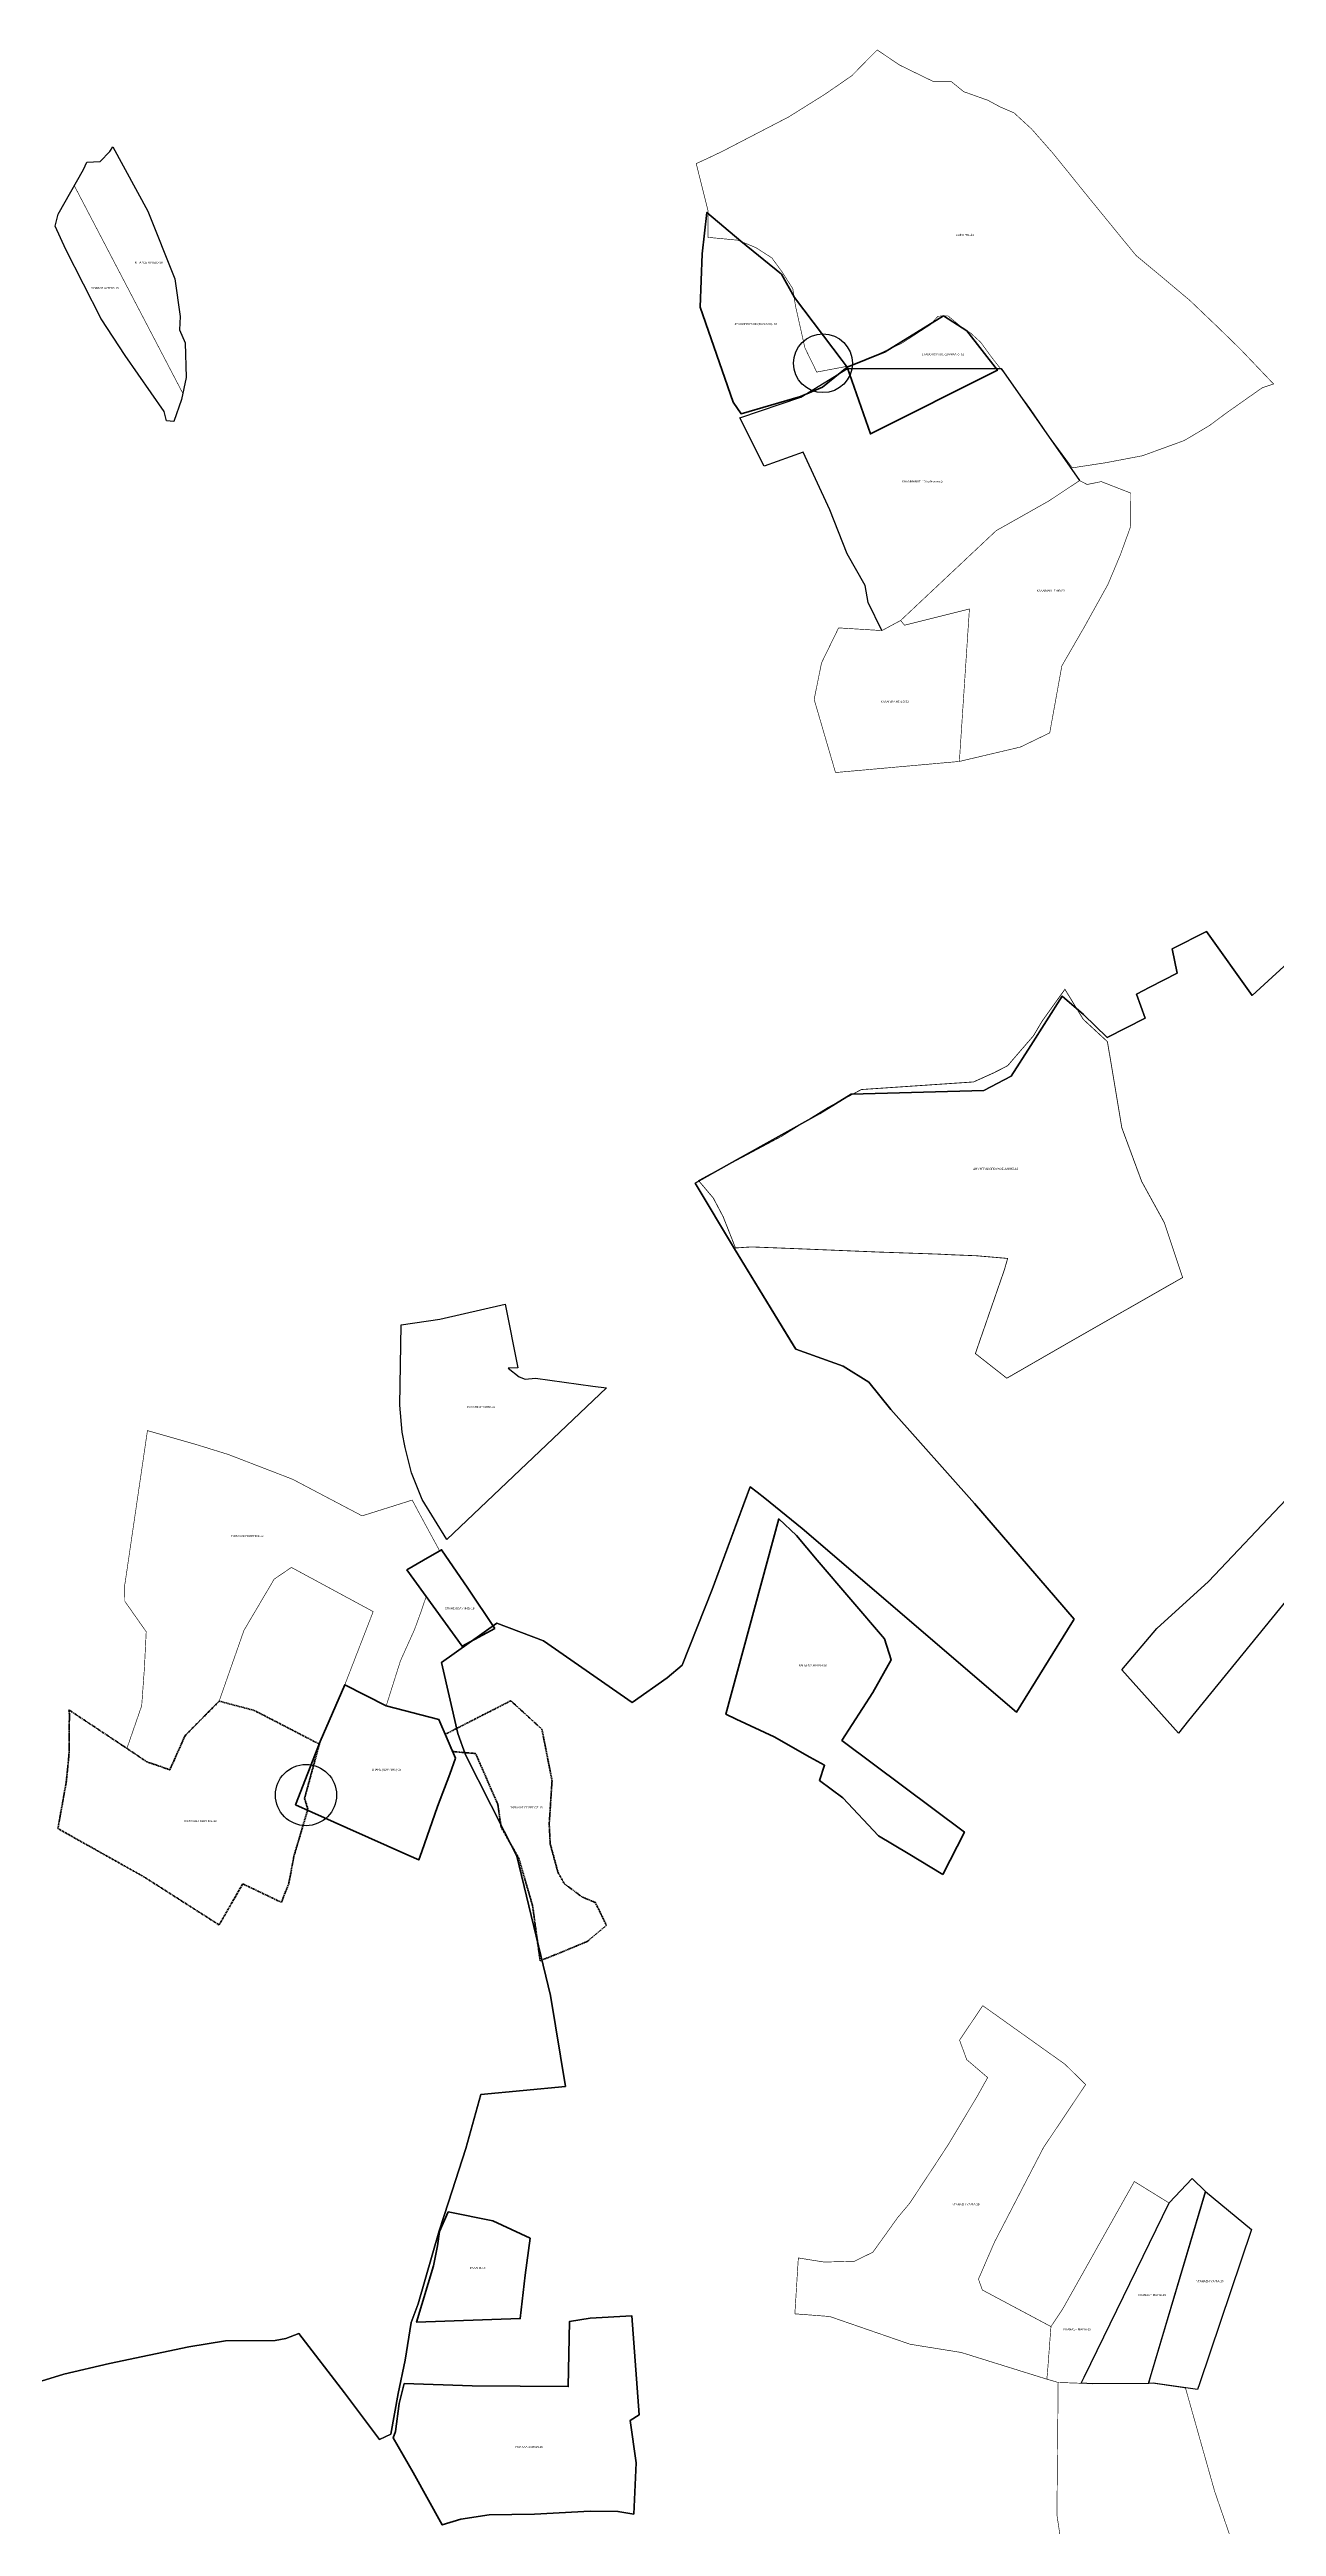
# Model space of a CAD drawing. Header units: metres. Extents: x 245125 to 394351, y 270578 to 4233311.
# Drawn here: x 268980 to 269577, y 4193394 to 4194599 of the extents above; entities that cross this region are included whole.
import ezdxf
from ezdxf.lldxf.tags import DXFTag

# ---------------------------------------------------------------- set-up
doc = ezdxf.new("R2010")
doc.units = ezdxf.units.M
doc.linetypes.add('t-orio', pattern=[0.79, 0.5, -0.12, 0.05, -0.12])
for name, color, linetype in [('ASTOTA', 7, 'Continuous'), ('topo2010', 207, 'Continuous'), ('topo2012', 144, 'Continuous'), ('topo2013', 66, 'Continuous'), ('topo2016', 36, 'Continuous'), ('topo2018', 5, 'Continuous'), ('topo2019', 6, 'Continuous'), ('topo2021', 4, 'Continuous'), ('topo2023', 41, 'Continuous')]:
    doc.layers.add(name, color=color, linetype=linetype)
doc.styles.get("Standard").update_dxf_attribs({"font": 'arial.ttf'})
tags = doc.linetypes.add('CENTER', pattern=[2, 1.25, -0.25, 0.25, -0.25]).pattern_tags.tags
tags[10:11] = [DXFTag(74, 4), DXFTag(75, 0), DXFTag(340, '0'), DXFTag(46, 1.0), DXFTag(50, 0.0), DXFTag(44, 0.0), DXFTag(45, 0.0)]
tags[8:9] = [DXFTag(74, 4), DXFTag(75, 0), DXFTag(340, '0'), DXFTag(46, 1.0), DXFTag(50, 0.0), DXFTag(44, 0.0), DXFTag(45, 0.0)]
tags[6:7] = [DXFTag(74, 4), DXFTag(75, 0), DXFTag(340, '0'), DXFTag(46, 1.0), DXFTag(50, 0.0), DXFTag(44, 0.0), DXFTag(45, 0.0)]
tags[4:5] = [DXFTag(74, 4), DXFTag(75, 0), DXFTag(340, '0'), DXFTag(46, 1.0), DXFTag(50, 0.0), DXFTag(44, 0.0), DXFTag(45, 0.0)]
tags = doc.linetypes.add('DASHDOT2', pattern=[0.5, 0.25, -0.125, 0, -0.125]).pattern_tags.tags
tags[10:11] = [DXFTag(74, 4), DXFTag(75, 0), DXFTag(340, '0'), DXFTag(46, 1.0), DXFTag(50, 0.0), DXFTag(44, 0.0), DXFTag(45, 0.0)]
tags[8:9] = [DXFTag(74, 4), DXFTag(75, 0), DXFTag(340, '0'), DXFTag(46, 1.0), DXFTag(50, 0.0), DXFTag(44, 0.0), DXFTag(45, 0.0)]
tags[6:7] = [DXFTag(74, 4), DXFTag(75, 0), DXFTag(340, '0'), DXFTag(46, 1.0), DXFTag(50, 0.0), DXFTag(44, 0.0), DXFTag(45, 0.0)]
tags[4:5] = [DXFTag(74, 4), DXFTag(75, 0), DXFTag(340, '0'), DXFTag(46, 1.0), DXFTag(50, 0.0), DXFTag(44, 0.0), DXFTag(45, 0.0)]
tags = doc.linetypes.add('HIDDEN', pattern=[0.375, 0.25, -0.125]).pattern_tags.tags
tags[6:7] = [DXFTag(74, 4), DXFTag(75, 0), DXFTag(340, '0'), DXFTag(46, 1.0), DXFTag(50, 0.0), DXFTag(44, 0.0), DXFTag(45, 0.0)]
tags[4:5] = [DXFTag(74, 4), DXFTag(75, 0), DXFTag(340, '0'), DXFTag(46, 1.0), DXFTag(50, 0.0), DXFTag(44, 0.0), DXFTag(45, 0.0)]

msp = doc.modelspace()

# ---------------------------------------------------------------- linework, layer by layer
at = {"color": 207}
msp.add_line((269443.2, 4194443.9), (269481.3, 4194389.3), dxfattribs=at)
at = {"color": 66}
msp.add_line((269195.6, 4193542.2), (269173.9, 4193546.6), dxfattribs=at)
at = {"color": 1}
msp.add_line((269152.5, 4193463.1), (269185.6, 4193461.9), dxfattribs=at)
at = {"layer": 'ASTOTA', "color": 253, "linetype": 'HIDDEN', "ltscale": 300}
for points in [[(268964.7, 4193460.8), (268986.8, 4193467.6), (269009, 4193472.9), (269047.6, 4193480.9), (269065.5, 4193483.9), (269089.7, 4193484), (269094.9, 4193485), (269101.2, 4193487.4), (269123.4, 4193458.5), (269140.5, 4193435.8), (269146, 4193438.4), (269149.5, 4193458.2), (269152.9, 4193474.5), (269155.9, 4193492.8), (269159.3, 4193501.8), (269169.5, 4193537.4), (269174.1, 4193551.4), (269182.5, 4193577.4), (269189.8, 4193603.7), (269231, 4193607.6), (269223.7, 4193651.9), (269207.3, 4193719.8), (269182.4, 4193769.1), (269178.6, 4193779.4), (269170.7, 4193814), (269197.6, 4193833.2), (269220.3, 4193824.5), (269263.5, 4193794.6), (269280.6, 4193806.6), (269287.9, 4193812.8), (269302.5, 4193849.6), (269318.7, 4193893.6), (269321, 4193899.6), (269324.4, 4193897), (269328.1, 4193894), (269346.3, 4193879.2), (269450.7, 4193789.8), (269477.6, 4193833.4), (269478.7, 4193835.1), (269430.1, 4193891.4), (269389.5, 4193937.2), (269378.8, 4193950.4), (269366.2, 4193958.2), (269343.2, 4193966.5), (269342.6, 4193967.5), (269313.3, 4194015.3), (269294.2, 4194047.4), (269297.6, 4194049.3), (269314.6, 4194058.9), (269354.9, 4194081.3), (269370.1, 4194090.6), (269434.7, 4194092.5), (269448.1, 4194099.4), (269457.6, 4194114.3), (269472.8, 4194138.3), (269483.3, 4194129.4), (269494.8, 4194118.2), (269513.2, 4194127.6), (269509, 4194139.3), (269515.5, 4194142.7), (269528.9, 4194149.6), (269526.4, 4194161.4), (269543.1, 4194169.9), (269565.3, 4194138.7), (269588.5, 4194159.9)], [(269588.5, 4194159.9), (269565.3, 4194138.7), (269543.1, 4194169.9), (269526.4, 4194161.4), (269528.9, 4194149.6), (269515.5, 4194142.7), (269509, 4194139.3), (269513.2, 4194127.6), (269494.8, 4194118.2), (269483.3, 4194129.4), (269472.8, 4194138.3), (269457.6, 4194114.3), (269448.1, 4194099.4), (269434.7, 4194092.5), (269370.1, 4194090.6), (269354.9, 4194081.3), (269314.6, 4194058.9), (269297.6, 4194049.3), (269294.2, 4194047.4), (269313.3, 4194015.3), (269343.2, 4193966.5), (269366.2, 4193958.2), (269378.8, 4193950.4), (269389.5, 4193937.2), (269430.1, 4193891.4), (269478.7, 4193835.1), (269477.6, 4193833.4), (269450.7, 4193789.8), (269346.3, 4193879.2), (269328.1, 4193894), (269324.4, 4193897), (269321, 4193899.6), (269302.5, 4193849.6), (269287.9, 4193812.8), (269280.6, 4193806.6), (269263.5, 4193794.6), (269220.3, 4193824.5), (269197.6, 4193833.2), (269170.7, 4193814), (269178.6, 4193779.4), (269182.4, 4193769.1), (269207.3, 4193719.8), (269223.7, 4193651.9), (269231, 4193607.6), (269189.8, 4193603.7), (269182.5, 4193577.4), (269174.1, 4193551.4), (269169.5, 4193537.4), (269159.3, 4193501.8), (269155.9, 4193492.8), (269152.9, 4193474.5), (269149.5, 4193458.2), (269146, 4193438.4), (269140.5, 4193435.8), (269123.4, 4193458.5), (269101.2, 4193487.4), (269094.9, 4193485), (269089.7, 4193484), (269065.5, 4193483.9), (269047.6, 4193480.9), (269009, 4193472.9), (268986.8, 4193467.6), (268964.7, 4193460.8)], [(268964.7, 4193460.8), (268986.8, 4193467.6), (269009, 4193472.9), (269047.6, 4193480.9), (269065.5, 4193483.9), (269089.7, 4193484), (269094.9, 4193485), (269101.2, 4193487.4), (269123.4, 4193458.5), (269140.5, 4193435.8), (269146, 4193438.4), (269149.5, 4193458.2), (269152.9, 4193474.5), (269155.9, 4193492.8), (269159.3, 4193501.8), (269169.5, 4193537.4), (269174.1, 4193551.4), (269182.5, 4193577.4), (269189.8, 4193603.7), (269231, 4193607.6), (269223.7, 4193651.9), (269207.3, 4193719.8), (269182.4, 4193769.1), (269178.6, 4193779.4), (269170.7, 4193814), (269197.6, 4193833.2), (269220.3, 4193824.5), (269263.5, 4193794.6), (269280.6, 4193806.6), (269287.9, 4193812.8), (269302.5, 4193849.6), (269318.7, 4193893.6), (269321, 4193899.6), (269324.4, 4193897), (269328.1, 4193894), (269346.3, 4193879.2), (269450.7, 4193789.8), (269477.6, 4193833.4), (269478.7, 4193835.1), (269430.1, 4193891.4), (269389.5, 4193937.2), (269378.8, 4193950.4), (269366.2, 4193958.2), (269343.2, 4193966.5), (269342.6, 4193967.5), (269313.3, 4194015.3), (269294.2, 4194047.4), (269297.6, 4194049.3), (269314.6, 4194058.9), (269354.9, 4194081.3), (269370.1, 4194090.6), (269434.7, 4194092.5), (269448.1, 4194099.4), (269457.6, 4194114.3), (269472.8, 4194138.3), (269483.3, 4194129.4), (269494.8, 4194118.2), (269513.2, 4194127.6), (269509, 4194139.3), (269515.5, 4194142.7), (269528.9, 4194149.6), (269526.4, 4194161.4), (269543.1, 4194169.9), (269565.3, 4194138.7), (269588.5, 4194159.9)]]:
    msp.add_lwpolyline(points, dxfattribs=at)
at = {"layer": 'topo2010', "color": 207}
for p, q in [((269345.6, 4194429.9), (269368.3, 4194443.8)), ((269368.3, 4194443.8), (269443.2, 4194443.9)), ((269315.9, 4194419.9), (269345.6, 4194429.9)), ((269327.8, 4194396.3), (269315.9, 4194419.9)), ((269346.8, 4194403.1), (269327.8, 4194396.3)), ((269359.8, 4194375), (269346.8, 4194403.1)), ((269368.2, 4194353.6), (269359.8, 4194375)), ((269377, 4194338.3), (269368.2, 4194353.6)), ((269378.4, 4194329.9), (269377, 4194338.3)), ((269385.1, 4194316.3), (269378.4, 4194329.9))]:
    msp.add_line(p, q, dxfattribs=at)
at = {"layer": 'topo2012', "color": 144, "linetype": 'CENTER', "const_width": 0.4}
msp.add_lwpolyline([(269295.8, 4194048.6), (269301.7, 4194051.8), (269308.9, 4194055.6), (269321.7, 4194062.4), (269336.3, 4194070.2), (269358.7, 4194084.1), (269375.1, 4194092.9), (269429.7, 4194096.6), (269439.7, 4194101.1), (269446.3, 4194104.5), (269458.9, 4194119.1), (269463.1, 4194126.2), (269474.2, 4194141.7), (269483.1, 4194127.1), (269494.9, 4194116.2), (269501.9, 4194074.3), (269511.6, 4194048.1), (269522.6, 4194028.1), (269531.5, 4194001.4), (269479.6, 4193971.8), (269445.9, 4193952.4), (269430.6, 4193964.4), (269444.8, 4194005.4), (269446.3, 4194010.7), (269431.1, 4194012), (269418.6, 4194012.5), (269412.6, 4194012.8), (269383.5, 4194013.8), (269344.7, 4194015.4), (269321.6, 4194016.3), (269313.8, 4194015.8), (269307.8, 4194031), (269303, 4194040.1), (269295.8, 4194048.6)], dxfattribs=at)
at = {"layer": 'topo2013', "color": 66, "linetype": 'HIDDEN', "lineweight": 40, "ltscale": 4}
msp.add_lwpolyline([(269173.9, 4193546.6), (269195.6, 4193542.2), (269213.8, 4193533.8), (269211.4, 4193515.9), (269209, 4193494.7), (269158.5, 4193492.9), (269166.8, 4193520.4), (269168.8, 4193530.1), (269169.7, 4193537), (269173.9, 4193546.6)], dxfattribs=at)
at = {"layer": 'topo2016', "color": 36, "linetype": 'HIDDEN', "lineweight": 40, "ltscale": 5}
msp.add_lwpolyline([(269152.5, 4193463.1), (269150.1, 4193453.3), (269148.2, 4193439.7), (269147.1, 4193436.7), (269156.9, 4193419.8), (269171, 4193394.3), (269180.1, 4193397.1), (269193.8, 4193399.1), (269215.9, 4193399.5), (269243, 4193401), (269256.6, 4193400.8), (269264.3, 4193399.5), (269265.5, 4193424.5), (269262.6, 4193445.1), (269266.9, 4193447.8), (269263.4, 4193496), (269243.1, 4193494.9), (269233, 4193493.3), (269232.4, 4193461.6), (269185.6, 4193461.9), (269152.5, 4193463.1)], dxfattribs=at)
at = {"layer": 'topo2018', "color": 5, "linetype": 'DASHDOT2', "lineweight": 60, "ltscale": 5, "flags": 128}
for points in [[(269368.2, 4194444.5), (269356.2, 4194434.8), (269345.4, 4194430.2), (269316.5, 4194421.8), (269312.7, 4194427.5), (269296.6, 4194473.7), (269297.5, 4194499.6), (269299.9, 4194519.8), (269316.4, 4194505.8), (269336.2, 4194489.8), (269342.6, 4194478.4), (269365.7, 4194447.8)], [(269415.1, 4194469.5), (269426.5, 4194462.2), (269441.3, 4194443), (269379.5, 4194412), (269368.2, 4194444.5), (269386.6, 4194452)], [(269414.7, 4193710.8), (269397.8, 4193721), (269383.4, 4193729.6), (269366.1, 4193748.1), (269354.7, 4193756.6), (269357.2, 4193764), (269350, 4193767.9), (269332.6, 4193777.9), (269314.1, 4193786.5), (269309.1, 4193788.8), (269334.9, 4193883.9), (269343.5, 4193875.9), (269353.6, 4193863.8), (269386.3, 4193825.5), (269389.6, 4193815.3), (269380.7, 4193799.5), (269365.6, 4193776.1), (269425.3, 4193731.5)]]:
    msp.add_lwpolyline(points, close=True, dxfattribs=at)
at = {"layer": 'topo2018', "color": 5, "linetype": 'DASHDOT2', "lineweight": 60, "ltscale": 0.3}
for points in [[(269196.7, 4193830.5), (269180.7, 4193821.9), (269153.8, 4193859.1), (269161.9, 4193863.8), (269170.7, 4193868.9), (269183.5, 4193850.2), (269196.7, 4193830.5)], [(269177.5, 4193767.4), (269174.8, 4193759.6), (269168.7, 4193744), (269161.1, 4193722.1), (269159.6, 4193717.9), (269154.7, 4193720.1), (269124.6, 4193733.6), (269107.5, 4193741.2), (269099.6, 4193744.8), (269111.6, 4193775.5), (269123.6, 4193803.2), (269143.8, 4193793), (269169.4, 4193786.3)]]:
    msp.add_lwpolyline(points, close=True, dxfattribs=at)
at = {"layer": 'topo2018', "color": 1}
for centre, radius in [((269356.4, 4194446.4), 14.3), ((269104.7, 4193749.5), 14.9)]:
    msp.add_circle(centre, radius, dxfattribs=at)
at = {"layer": 'topo2019', "color": 6, "ltscale": 2}
for points in [[(268982.6, 4194513.2), (268984.1, 4194519), (268996.4, 4194540.7), (268998, 4194544.3), (269004.5, 4194544.6), (269009.2, 4194549.5), (269010.6, 4194551.7), (269027.7, 4194520.5), (269040.9, 4194487.5), (269043.5, 4194469.2), (269043.1, 4194462.7), (269045.9, 4194456.4), (269046.4, 4194439.4), (269044, 4194428.8), (269040.4, 4194418.1), (269036.7, 4194418.4), (269036.7, 4194418.4), (269035.7, 4194422.9), (269016.7, 4194450.2), (269004.9, 4194468), (268987.7, 4194501.8)], [(269173.2, 4193873.9), (269161.3, 4193893.3), (269156, 4193906.4), (269153, 4193918.7), (269151.5, 4193926.1), (269150.3, 4193939.3), (269151, 4193978.4), (269169.8, 4193981.1), (269201.6, 4193988.4), (269207.8, 4193957.5), (269203.2, 4193957.3), (269208.5, 4193953.1), (269211.4, 4193952), (269216.4, 4193952.4), (269244.4, 4193948.5), (269251, 4193947.7)]]:
    msp.add_lwpolyline(points, close=True, dxfattribs=at)
at = {"layer": 'topo2019', "color": 6, "ltscale": 5, "const_width": 0.3}
for points in [[(268991.9, 4194532.8), (268984.1, 4194519), (268982.6, 4194513.2), (268987.7, 4194501.8), (269004.9, 4194468), (269016.7, 4194450.2), (269035.7, 4194422.9), (269036.7, 4194418.4), (269040.4, 4194418.1), (269044, 4194428.8), (269044.7, 4194431.8)], [(269434.2, 4193647), (269474.2, 4193618.5), (269484.3, 4193608.6), (269463.8, 4193578), (269439.9, 4193531.9), (269432.1, 4193513.9), (269434, 4193508.6), (269467.4, 4193490.8), (269465.7, 4193468.3), (269465.4, 4193465.2), (269423.7, 4193478.2), (269398.8, 4193482.2), (269359.7, 4193495.7), (269342.7, 4193497), (269342.9, 4193500), (269344.4, 4193524.2), (269357, 4193522.2), (269371.7, 4193522.6), (269380.7, 4193527), (269392.8, 4193543.9), (269398.6, 4193550.8), (269409.3, 4193567), (269417.5, 4193579.5), (269431.1, 4193602.2), (269436.6, 4193612), (269426.4, 4193620.7), (269422.9, 4193630.2)], [(269467.4, 4193490.8), (269472.9, 4193499), (269508, 4193561.4), (269525, 4193550.9), (269483.6, 4193466.1), (269482.1, 4193463.2), (269470.9, 4193463.6), (269465.4, 4193465.2), (269465.7, 4193468.3)]]:
    msp.add_lwpolyline(points, close=True, dxfattribs=at)
at = {"layer": 'topo2019', "color": 6, "ltscale": 3, "const_width": 0.3}
msp.add_lwpolyline([(269027.5, 4193926.9), (269051.3, 4193920.1), (269066.8, 4193915.3), (269098.2, 4193903.2), (269132, 4193885.4), (269151.1, 4193891.4), (269156.4, 4193893.1), (269159.6, 4193887.1), (269169.8, 4193868.3), (269153.8, 4193859.1), (269163.2, 4193846.1), (269160.4, 4193837.9), (269157.5, 4193830), (269150.7, 4193814.9), (269143.8, 4193793.1), (269123.6, 4193803.2), (269137.4, 4193838.8), (269097.6, 4193860.3), (269089.2, 4193854.6), (269074.5, 4193829.7), (269062.4, 4193795.2), (269045.8, 4193778.4), (269038.4, 4193761.8), (269027.2, 4193765.7), (269017.5, 4193772.2), (269024.7, 4193793), (269026, 4193811), (269026.9, 4193829), (269016.5, 4193843.8), (269016.4, 4193851.7), (269016.6, 4193852.7)], close=True, dxfattribs=at)
at = {"layer": 'topo2019', "color": 6, "ltscale": 2}
msp.add_lwpolyline([(269605.2, 4193872.6), (269534.4, 4193785.8), (269529.5, 4193779.7), (269529.5, 4193779.7), (269501.9, 4193810.5), (269518.9, 4193830.5), (269544.1, 4193853.4), (269581.9, 4193893.4)], dxfattribs=at)
at = {"layer": 'topo2019', "color": 6, "linetype": 't-orio', "lineweight": 60}
for points in [[(268989.2, 4193791), (269015.7, 4193773.4), (269027.2, 4193765.7), (269038.4, 4193761.8), (269045.8, 4193778.4), (269062.4, 4193795.2), (269079.5, 4193790.7), (269111.2, 4193774.3), (269104, 4193747.9), (269105.6, 4193742.6), (269098.8, 4193719.7), (269096.3, 4193706.4), (269092.7, 4193697.3), (269073.9, 4193706.3), (269062.4, 4193686.3), (269025.8, 4193709.7), (268983.9, 4193733.2), (268988, 4193756), (268989.3, 4193769.2), (268989.5, 4193789)], [(269172.5, 4193779.1), (269177.4, 4193781.6), (269204.4, 4193795.4), (269219.5, 4193781.6), (269224.5, 4193756.4), (269223.1, 4193735.4), (269223.6, 4193725.7), (269227.4, 4193711.8), (269230.5, 4193706.3), (269239.3, 4193699.8), (269245.5, 4193697.3), (269251, 4193686.1), (269241.6, 4193678.2), (269218.7, 4193668.8), (269215, 4193695.7), (269208.3, 4193718.7), (269199.7, 4193733.9), (269198.1, 4193744.9), (269187.3, 4193769.7), (269176.1, 4193770.7), (269172.5, 4193779.1)]]:
    msp.add_lwpolyline(points, close=True, dxfattribs=at)
at = {"layer": 'topo2019', "color": 6, "ltscale": 100}
for points in [[(269482.1, 4193463.2), (269482.1, 4193463.2), (269482.1, 4193463.2), (269482.1, 4193463.2), (269483.6, 4193466.1), (269525, 4193551), (269536.1, 4193562.9), (269542.7, 4193556.5), (269515.7, 4193466.1), (269514.9, 4193463.1), (269514.9, 4193463.1), (269487.6, 4193463)], [(269517.2, 4193463.2), (269517.2, 4193463.2), (269514.9, 4193463.1), (269542.7, 4193556.5), (269565, 4193538), (269539.7, 4193463), (269538.8, 4193460.1)]]:
    msp.add_lwpolyline(points, close=True, dxfattribs=at)
at = {"layer": 'topo2019', "color": 6, "linetype": 'ByBlock', "lineweight": 35, "ltscale": 50, "const_width": 0.3}
msp.add_lwpolyline([(269470.9, 4193463.6), (269487.6, 4193463), (269517.1, 4193463.2), (269532.9, 4193460.9), (269547.1, 4193410.6), (269558.6, 4193377.2), (269572.8, 4193320.1), (269574.4, 4193303.7), (269512.7, 4193301.7), (269496.6, 4193304.7), (269482, 4193303.7), (269479.5, 4193330.3), (269475.6, 4193359.7), (269473.5, 4193378.1), (269470.3, 4193399.1)], close=True, dxfattribs=at)
at = {"layer": 'topo2021', "color": 4, "const_width": 0.3}
msp.add_lwpolyline([(269382.8, 4194598.9), (269393.8, 4194591.5), (269410.2, 4194583.5), (269418.9, 4194583.5), (269424.9, 4194578.6), (269436.7, 4194574.4), (269442.8, 4194571.1), (269449.4, 4194568.3), (269458, 4194560.4), (269468.2, 4194548.8), (269476.8, 4194538.2), (269480.1, 4194534.1), (269481.7, 4194532.1), (269485.1, 4194527.9), (269500.6, 4194508.9), (269508.8, 4194498.9), (269522.5, 4194487.5), (269535, 4194477), (269548.1, 4194464.5), (269559.5, 4194453.4), (269575.8, 4194436.3), (269570.3, 4194434.5), (269562.6, 4194429.1), (269552.8, 4194422.2), (269544.6, 4194416.1), (269532.3, 4194408.8), (269512, 4194401.4), (269494.1, 4194398), (269477.8, 4194395.5), (269466.5, 4194410.9), (269457, 4194424.8), (269445, 4194441.1), (269439.2, 4194448.4), (269437.5, 4194450.7), (269433.2, 4194456.6), (269428.4, 4194461), (269422.9, 4194464.8), (269417.2, 4194469.5), (269412.4, 4194469.3), (269408.6, 4194465.1), (269394.7, 4194456.1), (269378.5, 4194448.6), (269369.1, 4194445.1), (269353.3, 4194442.1), (269352.4, 4194444.1), (269347.6, 4194453.9), (269343, 4194474.4), (269341.7, 4194482.7), (269336.4, 4194491), (269331.5, 4194497.7), (269323.7, 4194502.7), (269315, 4194506.3), (269300.4, 4194507.7), (269300.4, 4194520.8), (269295.9, 4194538.7), (269294.7, 4194543.6), (269300.8, 4194546.4), (269307.5, 4194549.6), (269339.7, 4194566.3), (269357.3, 4194577.3), (269370.5, 4194586.4), (269378.4, 4194594.5)], close=True, dxfattribs=at)
at = {"layer": 'topo2023', "color": 246, "linetype": 't-orio', "ltscale": 3, "const_width": 0.3}
for points in [[(269396.1, 4194318.9), (269394.2, 4194321.2), (269440.7, 4194364.9), (269466.4, 4194379.4), (269481.3, 4194389.3), (269485, 4194387.4), (269491.9, 4194388.8), (269506.3, 4194383.2), (269506.2, 4194367), (269501.2, 4194353.2), (269495.1, 4194338.7), (269483.9, 4194318.5), (269472.7, 4194299.1), (269466.8, 4194266.5), (269452.5, 4194259.6), (269447, 4194258.3), (269422.8, 4194252.6), (269427.7, 4194326.8)], [(269364, 4194317.6), (269385.1, 4194316.3), (269394.2, 4194321.2), (269396.1, 4194318.9), (269427.7, 4194326.8), (269422.8, 4194252.6), (269391.5, 4194249.8), (269362.5, 4194247.2), (269352.1, 4194282.8), (269355.7, 4194300.6)]]:
    msp.add_lwpolyline(points, close=True, dxfattribs=at)

# ---------------------------------------------------------------- texts
at = {"layer": 'topo2010', "color": 207, "insert": (269394.9, 4194389.4), "char_height": 1, "width": 37.709, "attachment_point": 1}
msp.add_mtext('ΚΑΛΛΙΜΑΝΗΣ -10(oρθογωνιες)', dxfattribs=at)
at = {"layer": 'topo2012', "color": 144, "lineweight": 80, "ltscale": 20, "insert": (269429.6, 4194054.8), "char_height": 1, "width": 34.176, "attachment_point": 1}
msp.add_mtext('ΔΗΜΗΤΡΑΚΟΠΟΥΛΟΣ ΑΛΚΗΣ-12', dxfattribs=at)
at = {"layer": 'topo2013', "color": 66, "lineweight": 35, "ltscale": 25, "insert": (269184.4, 4193519.8), "char_height": 1, "width": 10.524, "attachment_point": 1}
msp.add_mtext('ΡΑΛΛΗΣ-13', dxfattribs=at)
at = {"layer": 'topo2016', "color": 36, "lineweight": 35, "ltscale": 25, "insert": (269206.7, 4193432.7), "char_height": 1, "width": 36.027, "attachment_point": 1}
msp.add_mtext('ΓΚΡΙΛΛΑ ΧΑΒΑΡΙ-16', dxfattribs=at)
at = {"layer": 'topo2018', "color": 5, "char_height": 1, "attachment_point": 1}
for insert, width in [((269313.4, 4194466), 28.369), ((269404.5, 4194451.3), 28.314)]:
    msp.add_mtext('ΣΤΑΘΟΠΟΥΛΟΣ (ΣΙΑΨΑΛΗ)- 18', dxfattribs=dict(at, insert=insert, width=width))
at = {"layer": 'topo2018', "color": 5, "lineweight": 80, "ltscale": 20, "char_height": 1, "attachment_point": 1}
for s, insert, width in [('ΣΠΑΗΣ (ΙΩΑΝΝΗΣ)-18', (269172.4, 4193840.9), 17.37), ('KAΠΕΡΩΝΗ ΝΙΚΗ-18', (269344.6, 4193813.2), 17.046), ('ΣΠΑΗΣ (ΙΩΑΝΝΗΣ)-18', (269136.7, 4193762.4), 24.891)]:
    msp.add_mtext(s, dxfattribs=dict(at, insert=insert, width=width))
at = {"layer": 'topo2019', "color": 6, "lineweight": 80, "ltscale": 20, "char_height": 1, "attachment_point": 1}
for s, insert, width in [('ΜΠΑΡΟΣ ΑΥΓΕΙΟ-19', (269021.4, 4194495.9), 27.054), ('ΜΠΑΡΟΣ ΑΥΓΕΙΟ-19', (269000, 4194483.5), 16.315), ('ΡΑΛΛΗΣ ΣΤΑΘΗΣ-19', (269183.1, 4193938.9), 19.869), ('ΓΚΡΙΛΛΑΣ ΓΕΩΡΓΙΟΣ-19', (269068.2, 4193876.1), 35.809), ('ΓΚΡΙΛΛΑΣ ΓΕΩΡΓΙΟΣ-19', (269204, 4193744), 19.837), ('ΓΚΡΙΛΛΑΣ ΓΕΩΡΓΙΟΣ-19', (269045.3, 4193737.4), 18.572), ('ΝΤΑΝΑΣΗ ΜΑΡΙΑ-19', (269419.2, 4193550.8), 16.316), ('ΝΤΑΝΑΣΗ ΜΑΡΙΑ-19', (269538, 4193513.4), 32.655), ('ΝΤΑΝΑΣΗ ΜΑΡΙΑ-19', (269510, 4193506.7), 24.364), ('ΝΤΑΝΑΣΗ ΜΑΡΙΑ-19', (269473.5, 4193490), 16.852)]:
    msp.add_mtext(s, dxfattribs=dict(at, insert=insert, width=width))
at = {"layer": 'topo2021', "color": 4, "insert": (269421.2, 4194509.4), "char_height": 1, "width": 4.974, "attachment_point": 1}
msp.add_mtext('ΣΑΦΑΡΗΣ-21', dxfattribs=at)
at = {"layer": 'topo2023', "color": 246, "char_height": 1, "width": 17.412, "attachment_point": 1}
for insert in [(269460.5, 4194336.2), (269384.6, 4194282.2)]:
    msp.add_mtext('ΚΑΛΛΙΜΑΝΗΣ ΦΒ-23', dxfattribs=dict(at, insert=insert))

doc.saveas('drawing.dxf')
